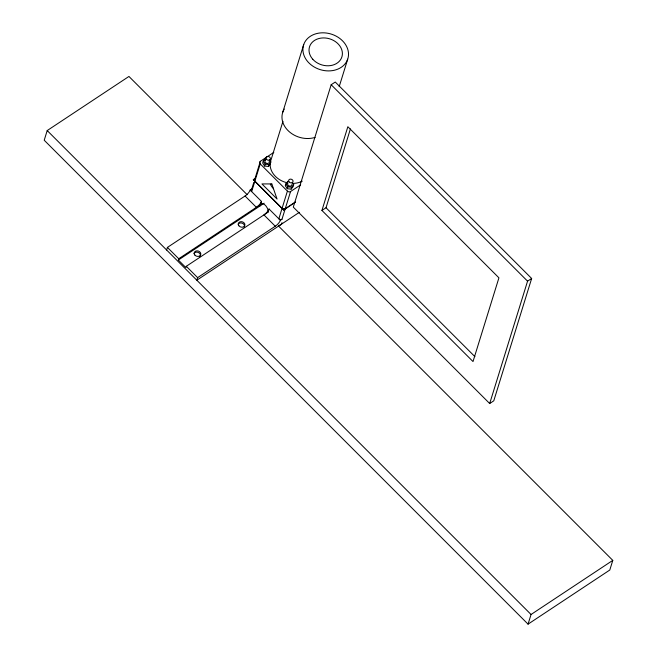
<?xml version="1.0" encoding="UTF-8"?>
<svg xmlns="http://www.w3.org/2000/svg" width="657" height="657" viewBox="0 0 657 657"><rect width="100%" height="100%" fill="white"/><g stroke="black" fill="none" stroke-linecap="round" stroke-linejoin="round"><path stroke-width="0.99" d="M262.102 203.547L178.737 258.743L178.343 260.032L185.89 267.588L186.292 266.299L268.023 212.186L268.015 210.068A5.65 2.817 56.5 0 0 261.478 203.522L260.468 204.631M247.18 194.71L128.944 76.45L47.205 130.562L44.216 140.228L528.056 624.15L609.795 570.03L612.784 560.372L278.371 225.909M166.615 249.988L167.412 247.418L245.061 196.008A5.65 1.848 -45 0 0 250.145 190.078L251.779 188.994L253.807 182.441M281.993 219.216A2.258 1.815 17.2 0 1 278.847 218.789L282.034 208.483A2.258 1.815 17.2 0 0 285.179 208.918L281.993 219.216L280.358 220.3A5.65 1.848 -45 0 1 275.275 226.222L197.626 277.64L196.829 280.211L299.362 212.318M295.28 202.225L283.545 209.994L253.331 179.78L255.064 178.474M260.344 161.31L255.023 178.499A2.258 1.815 17.2 0 0 254.9 181.094L260.221 163.897A2.258 1.815 17.2 0 1 260.344 161.31L273.797 152.399M264.664 160.456L265.247 158.575L263.26 161.146L262.677 163.026L264.599 166.032L268.491 166.467L270.47 163.897M264.599 166.032L265.173 164.151L263.26 161.146M282.789 112.15L303.723 44.528M268.491 166.467L269.074 164.587L271.054 162.016L269.616 159.758M282.97 121.307L271.16 159.462A20.351 16.335 17.2 0 0 270.323 162.361M260.073 205.912L261.47 201.412L250.145 190.078M268.023 212.186L269.017 208.967L280.358 220.3M292.275 182.424L293.712 184.683L293.129 186.563L291.15 189.134L287.257 188.699L285.343 185.693L285.926 183.812L287.906 181.233L287.323 183.114M287.257 188.699L287.84 186.818L285.926 183.812M260.221 163.897L287.413 191.097L282.091 208.294A2.258 1.815 17.2 0 0 285.237 208.721L290.558 191.524L300.651 184.847M283.545 209.994L295.338 202.036M291.15 189.134L291.733 187.253L293.712 184.683M331.169 84.745L293.293 207.103L489.687 403.529L493.777 400.819L531.653 278.469L335.259 82.043L331.169 84.745L527.563 281.171L489.687 403.529M339.201 86.625L347.693 59.187A23.176 18.61 17.2 0 0 319.992 32.965A23.176 18.61 17.2 0 0 309.439 63.425A23.176 18.61 17.2 0 0 347.693 59.187M321.938 210.445L347.849 126.727L498.926 277.829L473.007 361.547L321.938 210.445L326.02 207.743L350.427 128.895M528.056 624.15L531.053 614.492L612.784 560.372M285.343 185.693L286.329 184.403M253.331 179.78L255.006 178.663M178.343 260.032L264.155 203.21M527.563 281.171L531.653 278.469M265.173 164.151L269.074 164.587M287.84 186.818L291.733 187.253M326.02 207.743L474.929 356.669M253.388 179.583L283.602 209.805M245.061 196.008L256.386 207.333A5.65 1.848 -45 0 0 261.47 201.412M275.275 226.222L263.933 214.888A5.65 1.848 -45 0 0 269.017 208.967M167.412 247.418L178.737 258.743M186.292 266.299L197.626 277.64M47.205 130.562L531.053 614.492M315.089 137.403A23.176 18.61 17.2 0 1 288.752 131.269A23.176 18.61 17.2 0 1 284.284 109.037M290.558 191.524A2.258 1.815 17.2 0 1 287.413 191.097M273.583 188.764A16.959 13.616 17.2 0 1 270.314 184.124M302.269 181.16A20.351 16.335 17.2 0 1 292.973 183.402M287.438 182.835A20.351 16.335 17.2 0 1 270.191 163.363M281.968 222.715A3.958 3.178 17.2 0 1 278.929 225.425M291.987 184.067A2.258 1.815 17.2 0 1 289.441 186.021A2.258 1.815 17.2 0 1 287.938 183.065M251.779 188.994A2.258 1.815 17.2 0 0 251.656 191.589L254.842 181.291A2.258 1.815 17.2 0 1 254.965 178.696M200.196 256.255A3.392 2.727 17.2 0 1 199.777 256.846M193.979 253.594A3.392 2.727 17.2 0 1 197.888 252.321A3.392 2.727 17.2 0 1 200.401 255.573M238.154 224.251A3.392 2.727 17.2 0 1 242.589 223.355A3.392 2.727 17.2 0 1 244.215 227.199M269.132 160.924A2.258 1.815 17.2 0 1 268.36 163.256A2.258 1.815 17.2 0 1 265.395 162.525A2.258 1.815 17.2 0 1 265.65 160.07M271.826 183.935L261.938 183.919L277.049 199.03L271.826 183.935M312.773 59.261A16.959 13.616 17.2 0 0 341.312 58.383A16.959 13.616 17.2 0 0 323.039 37.925A16.959 13.616 17.2 0 0 312.773 59.261M288.981 181.808A2.258 1.815 17.2 0 0 292.833 181.997A2.258 1.815 17.2 0 0 290.681 179.123A2.258 1.815 17.2 0 0 288.981 181.808M194.874 255.088A3.392 2.727 17.2 0 0 200.59 254.965A3.392 2.727 17.2 0 0 196.985 250.851A3.392 2.727 17.2 0 0 194.874 255.088M238.852 225.745A3.392 2.727 17.2 0 0 244.609 225.909A3.392 2.727 17.2 0 0 241.283 221.647A3.392 2.727 17.2 0 0 238.852 225.745M266.323 159.15A2.258 1.815 17.2 0 0 270.167 159.331A2.258 1.815 17.2 0 0 268.023 156.456A2.258 1.815 17.2 0 0 266.323 159.15"/></g></svg>
